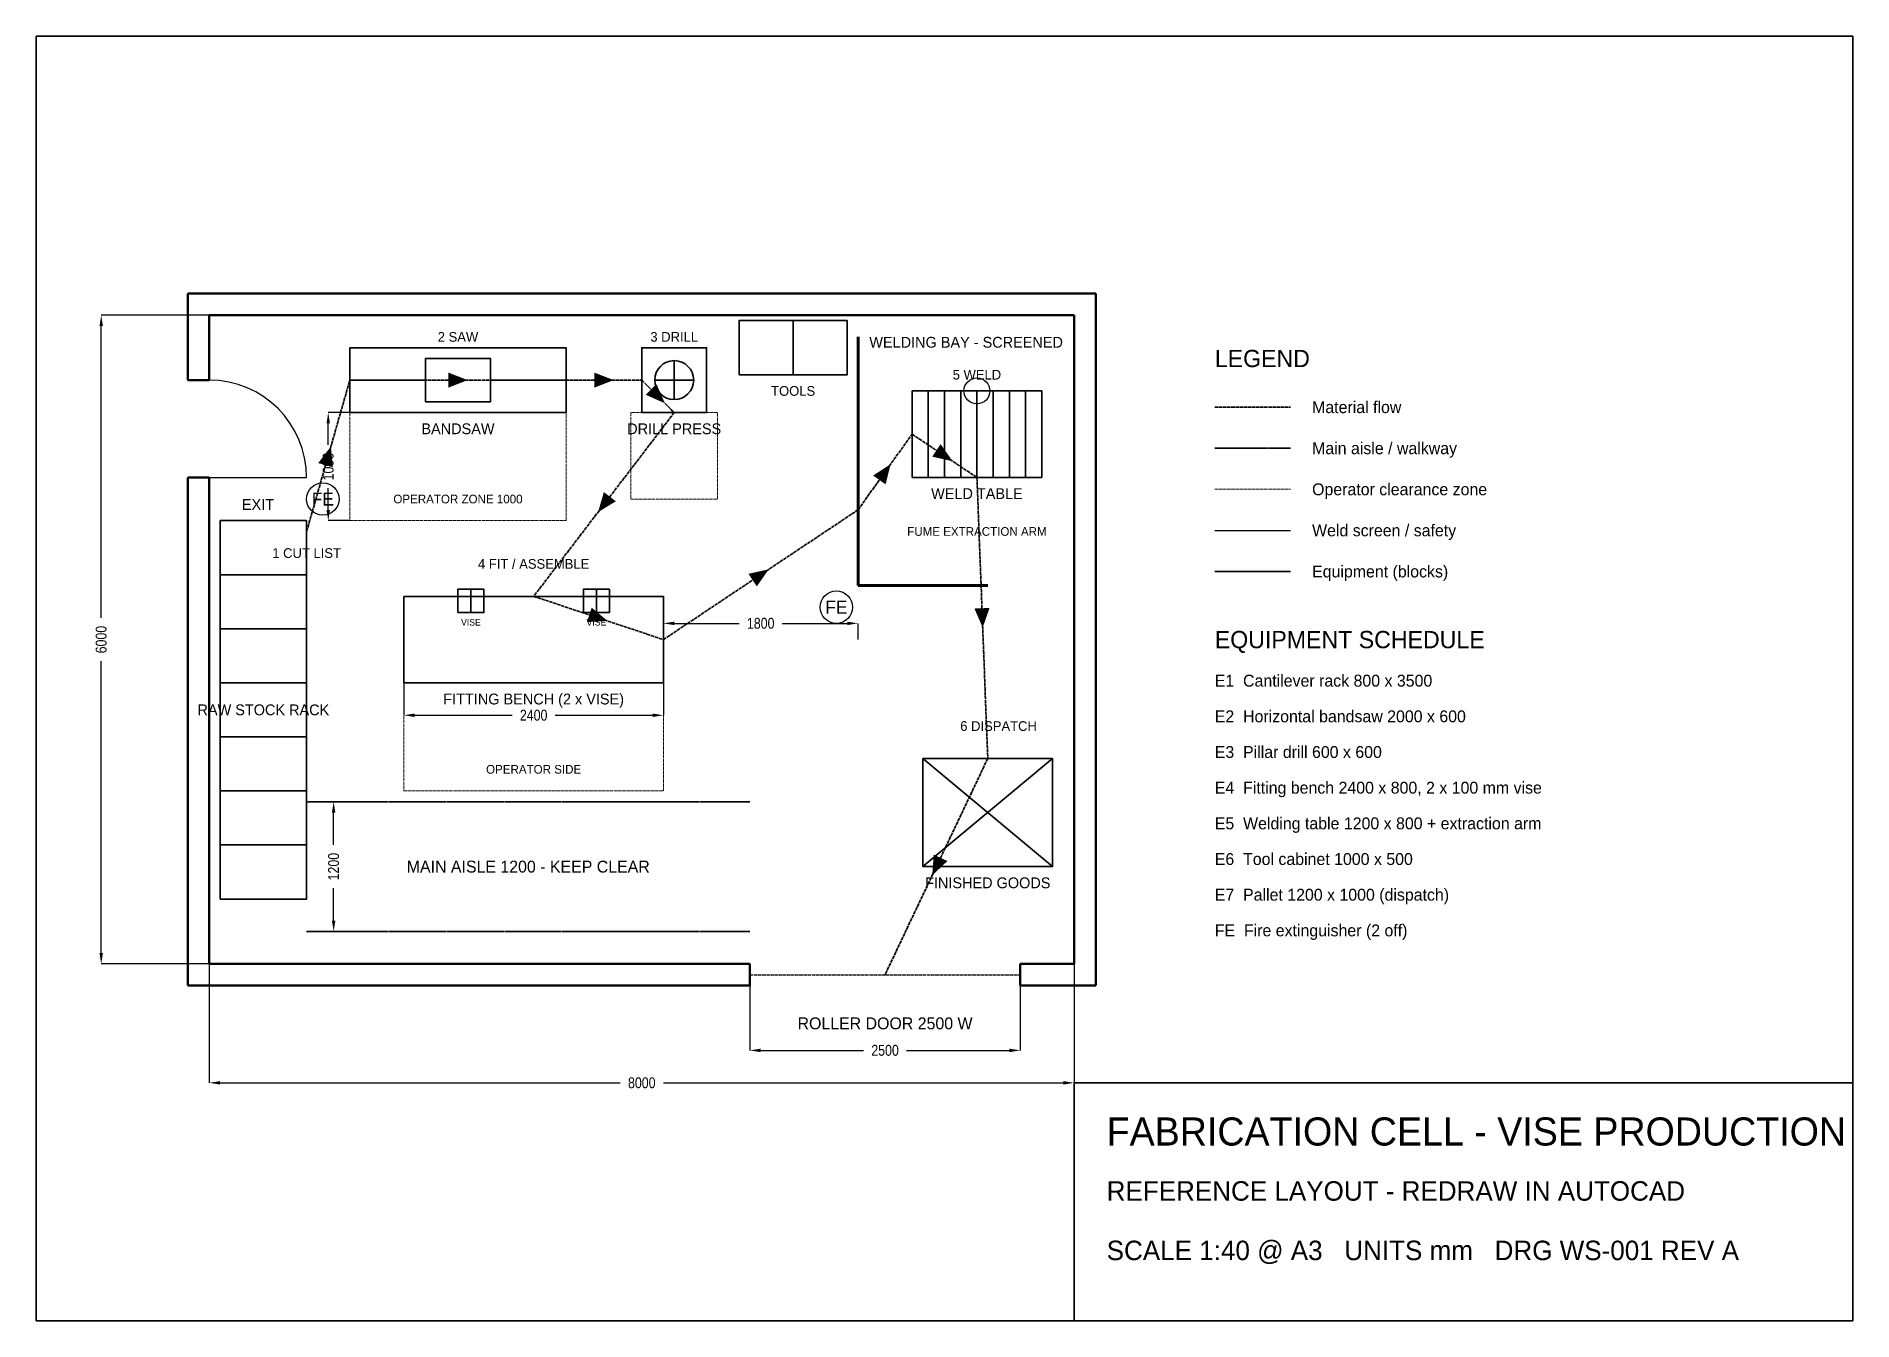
# Model space of a CAD drawing. Header units: millimetres. Extents: x -1600 to 15200, y -3300 to 8580.
import ezdxf
from ezdxf.enums import TextEntityAlignment as Align

# ---------------------------------------------------------------- set-up
doc = ezdxf.new("R2010")
doc.units = ezdxf.units.MM
doc.header["$LTSCALE"] = 25
doc.linetypes.add('DASHED', pattern=[1.524, 1.27, -0.254])
doc.linetypes.add('DASHED2', pattern=[0.762, 0.635, -0.127])
for name, color, linetype, lineweight in [('A-DIMS', 8, 'Continuous', 18), ('A-DOOR', 3, 'Continuous', 25), ('A-TEXT', 7, 'Continuous', 18), ('A-TITLE', 7, 'Continuous', 35), ('A-WALL', 7, 'Continuous', 50), ('M-BENCH', 6, 'Continuous', 35), ('M-EQPT', 4, 'Continuous', 35), ('P-AISLE', 30, 'DASHED2', 35), ('P-FLOW', 5, 'DASHED', 35), ('S-CLEAR', 1, 'DASHED', 18), ('S-SAFETY', 1, 'Continuous', 25)]:
    doc.layers.add(name, color=color, linetype=linetype, lineweight=lineweight)
doc.styles.add('OpenSansCondensed-Light', font='OpenSansCondensed-Light.ttf')
doc.dimstyles.get("Standard").update_dxf_attribs({"dimtxt": 2.5, "dimasz": 2.5, "dimexe": 1.25, "dimexo": 0.625, "dimtad": 1, "dimcen": 2.5, "dimazin": 3, "dimtfac": 1, "dimtmove": 0, "dimatfit": 3})

# ---------------------------------------------------------------- blocks, each defined once
blk = doc.blocks.new('RACK_CANTILEVER')
for p, q in [((0, 3000), (800, 3000)), ((0, 2500), (800, 2500)), ((0, 2000), (800, 2000)), ((0, 1500), (800, 1500)), ((0, 1000), (800, 1000)), ((0, 500), (800, 500))]:
    blk.add_line(p, q)
blk.add_lwpolyline([(0, 0), (800, 0), (800, 3500), (0, 3500)], close=True)
blk = doc.blocks.new('BANDSAW')
for p, q in [((0, 300), (700, 300)), ((1300, 300), (2000, 300))]:
    blk.add_line(p, q)
for points in [[(0, 0), (2000, 0), (2000, 600), (0, 600)], [(700, 100), (1300, 100), (1300, 500), (700, 500)]]:
    blk.add_lwpolyline(points, close=True)
blk = doc.blocks.new('DRILL_PRESS')
for p, q in [((300, 120), (300, 480)), ((120, 300), (480, 300))]:
    blk.add_line(p, q)
blk.add_lwpolyline([(0, 0), (600, 0), (600, 600), (0, 600)], close=True)
blk.add_circle((300, 300), 180)
blk = doc.blocks.new('TOOL_CABINET')
blk.add_line((500, 0), (500, 500))
blk.add_lwpolyline([(0, 0), (1000, 0), (1000, 500), (0, 500)], close=True)
blk = doc.blocks.new('BENCH_2400_VISE')
for p, q in [((620, 650), (620, 866)), ((1780, 650), (1780, 866))]:
    blk.add_line(p, q)
for points in [[(500, 650), (740, 650), (740, 866), (500, 866)], [(1660, 650), (1900, 650), (1900, 866), (1660, 866)], [(0, 0), (2400, 0), (2400, 800), (0, 800)]]:
    blk.add_lwpolyline(points, close=True)
for p in [(620, 560), (1780, 560)]:
    blk.add_text('VISE', height=60).set_placement(p, align=Align.MIDDLE_CENTER)
blk = doc.blocks.new('WELD_TABLE')
for p, q in [((150, 0), (150, 800)), ((300, 0), (300, 800)), ((450, 0), (450, 800)), ((600, 0), (600, 800)), ((750, 0), (750, 800)), ((900, 0), (900, 800)), ((1050, 0), (1050, 800))]:
    blk.add_line(p, q)
blk.add_lwpolyline([(0, 0), (1200, 0), (1200, 800), (0, 800)], close=True)
blk = doc.blocks.new('PALLET_1200')
for p, q in [((0, 0), (1200, 1000)), ((0, 1000), (1200, 0))]:
    blk.add_line(p, q)
blk.add_lwpolyline([(0, 0), (1200, 0), (1200, 1000), (0, 1000)], close=True)
blk = doc.blocks.new('FIRE_EXT')
blk.add_circle((0, 0), 150)
blk.add_text('FE', height=120).set_placement((0, 0), align=Align.MIDDLE_CENTER)
blk = doc.blocks.new('_CLOSEDFILLED')
at = {"color": 0, "linetype": 'BYBLOCK'}
blk.add_solid([(-1, 0.16), (0, 0), (-1, -0.16)], dxfattribs=at)
blk = doc.blocks.new('*D1')
for p, q in [((0, 0), (0, -1100)), ((8000, 0), (8000, -1100)), ((100, -1100), (3800, -1100)), ((4200, -1100), (7900, -1100))]:
    blk.add_line(p, q)
at = {"layer": 'Defpoints'}
for p in [(0, 0), (8000, 0), (0, -1100)]:
    blk.add_point(p, dxfattribs=at)
at = {"layer": 'A-DIMS', "xscale": 100, "yscale": 100, "rotation": 180}
blk.add_blockref('_CLOSEDFILLED', (0, -1100), dxfattribs=at)
at = {"layer": 'A-DIMS', "xscale": 100, "yscale": 100}
blk.add_blockref('_CLOSEDFILLED', (8000, -1100), dxfattribs=at)
at = {"layer": 'A-DIMS', "insert": (4000, -1100), "char_height": 100, "attachment_point": 5, "style": 'OpenSansCondensed-Light'}
blk.add_mtext('8000', dxfattribs=at)
blk = doc.blocks.new('*D2')
for p, q in [((0, 6000), (-1000, 6000)), ((-1000, 3200), (-1000, 5900)), ((-1000, 100), (-1000, 2800)), ((0, 0), (-1000, 0))]:
    blk.add_line(p, q)
at = {"layer": 'Defpoints'}
for p in [(0, 6000), (-1000, 0), (0, 0)]:
    blk.add_point(p, dxfattribs=at)
at = {"layer": 'A-DIMS', "xscale": 100, "yscale": 100}
for p, rotation in [((-1000, 6000), 90), ((-1000, 0), 270)]:
    blk.add_blockref('_CLOSEDFILLED', p, dxfattribs=dict(at, rotation=rotation))
at = {"layer": 'A-DIMS', "insert": (-1000, 3000), "char_height": 100, "attachment_point": 5, "rotation": 90, "style": 'OpenSansCondensed-Light'}
blk.add_mtext('6000', dxfattribs=at)
blk = doc.blocks.new('*D3')
for p, q in [((5000, 0), (5000, -800)), ((7500, 0), (7500, -800)), ((5100, -800), (6050, -800)), ((6450, -800), (7400, -800))]:
    blk.add_line(p, q)
at = {"layer": 'Defpoints'}
for p in [(5000, 0), (7500, 0), (5000, -800)]:
    blk.add_point(p, dxfattribs=at)
at = {"layer": 'A-DIMS', "xscale": 100, "yscale": 100, "rotation": 180}
blk.add_blockref('_CLOSEDFILLED', (5000, -800), dxfattribs=at)
at = {"layer": 'A-DIMS', "xscale": 100, "yscale": 100}
blk.add_blockref('_CLOSEDFILLED', (7500, -800), dxfattribs=at)
at = {"layer": 'A-DIMS', "insert": (6250, -800), "char_height": 100, "attachment_point": 5, "style": 'OpenSansCondensed-Light'}
blk.add_mtext('2500', dxfattribs=at)
blk = doc.blocks.new('*D4')
for p, q in [((900, 1500), (1150, 1500)), ((1150, 1100), (1150, 1400)), ((1150, 400), (1150, 700)), ((900, 300), (1150, 300))]:
    blk.add_line(p, q)
at = {"layer": 'Defpoints'}
for p in [(900, 1500), (900, 300), (1150, 300)]:
    blk.add_point(p, dxfattribs=at)
at = {"layer": 'A-DIMS', "xscale": 100, "yscale": 100}
for p, rotation in [((1150, 1500), 90), ((1150, 300), 270)]:
    blk.add_blockref('_CLOSEDFILLED', p, dxfattribs=dict(at, rotation=rotation))
at = {"layer": 'A-DIMS', "insert": (1150, 900), "char_height": 100, "attachment_point": 5, "rotation": 90, "style": 'OpenSansCondensed-Light'}
blk.add_mtext('1200', dxfattribs=at)
blk = doc.blocks.new('*D5')
for p, q in [((1800, 2600), (1800, 2300)), ((4200, 2600), (4200, 2300)), ((1900, 2300), (2800, 2300)), ((3200, 2300), (4100, 2300))]:
    blk.add_line(p, q)
at = {"layer": 'Defpoints'}
for p in [(1800, 2600), (4200, 2600), (1800, 2300)]:
    blk.add_point(p, dxfattribs=at)
at = {"layer": 'A-DIMS', "xscale": 100, "yscale": 100, "rotation": 180}
blk.add_blockref('_CLOSEDFILLED', (1800, 2300), dxfattribs=at)
at = {"layer": 'A-DIMS', "xscale": 100, "yscale": 100}
blk.add_blockref('_CLOSEDFILLED', (4200, 2300), dxfattribs=at)
at = {"layer": 'A-DIMS', "insert": (3000, 2300), "char_height": 100, "attachment_point": 5, "style": 'OpenSansCondensed-Light'}
blk.add_mtext('2400', dxfattribs=at)
blk = doc.blocks.new('*D6')
for p, q in [((1300, 5100), (1100, 5100)), ((1100, 4800), (1100, 5000)), ((1100, 4200), (1100, 4400)), ((1300, 4100), (1100, 4100))]:
    blk.add_line(p, q)
at = {"layer": 'Defpoints'}
for p in [(1300, 5100), (1100, 4100), (1300, 4100)]:
    blk.add_point(p, dxfattribs=at)
at = {"layer": 'A-DIMS', "xscale": 100, "yscale": 100}
for p, rotation in [((1100, 5100), 90), ((1100, 4100), 270)]:
    blk.add_blockref('_CLOSEDFILLED', p, dxfattribs=dict(at, rotation=rotation))
at = {"layer": 'A-DIMS', "insert": (1100, 4600), "char_height": 100, "attachment_point": 5, "rotation": 90, "style": 'OpenSansCondensed-Light'}
blk.add_mtext('1000', dxfattribs=at)
blk = doc.blocks.new('*D7')
for p, q in [((4200, 3000), (4200, 3150)), ((4300, 3150), (4900, 3150)), ((5300, 3150), (5900, 3150)), ((6000, 3000), (6000, 3150))]:
    blk.add_line(p, q)
at = {"layer": 'Defpoints'}
for p in [(4200, 3150), (4200, 3000), (6000, 3000)]:
    blk.add_point(p, dxfattribs=at)
at = {"layer": 'A-DIMS', "xscale": 100, "yscale": 100, "rotation": 180}
blk.add_blockref('_CLOSEDFILLED', (4200, 3150), dxfattribs=at)
at = {"layer": 'A-DIMS', "xscale": 100, "yscale": 100}
blk.add_blockref('_CLOSEDFILLED', (6000, 3150), dxfattribs=at)
at = {"layer": 'A-DIMS', "insert": (5100, 3150), "char_height": 100, "attachment_point": 5, "style": 'OpenSansCondensed-Light'}
blk.add_mtext('1800', dxfattribs=at)

msp = doc.modelspace()

# ---------------------------------------------------------------- linework, layer by layer
at = {"layer": 'A-DOOR'}
msp.add_line((0, 4500), (900, 4500), dxfattribs=at)
at = {"layer": 'A-DOOR', "linetype": 'DASHED'}
msp.add_line((5000, -100), (7500, -100), dxfattribs=at)
at = {"layer": 'A-DOOR'}
msp.add_arc((0, 4500), 900, 0, 90, dxfattribs=at)
at = {"layer": 'A-TITLE'}
for points in [[(-1600, -3300), (15200, -3300), (15200, 8580), (-1600, 8580)], [(8000, -3300), (15200, -3300), (15200, -1100), (8000, -1100)]]:
    msp.add_lwpolyline(points, close=True, dxfattribs=at)
at = {"layer": 'A-WALL'}
for p, q in [((8200, 6200), (-200, 6200)), ((-200, 6200), (-200, 5400)), ((8200, -200), (8200, 6200)), ((8000, 6000), (0, 6000)), ((0, 6000), (0, 5400)), ((8000, 0), (8000, 6000)), ((-200, 5400), (0, 5400)), ((-200, 4500), (-200, -200)), ((-200, 4500), (0, 4500)), ((0, 4500), (0, 0)), ((0, 0), (5000, 0)), ((5000, -200), (5000, 0)), ((7500, 0), (8000, 0)), ((7500, -200), (7500, 0)), ((-200, -200), (5000, -200)), ((7500, -200), (8200, -200))]:
    msp.add_line(p, q, dxfattribs=at)
at = {"layer": 'M-EQPT'}
msp.add_line((9300, 3630), (10000, 3630), dxfattribs=at)
at = {"layer": 'P-AISLE'}
for p, q in [((9300, 4770), (10000, 4770)), ((900, 1500), (5000, 1500)), ((900, 300), (5000, 300))]:
    msp.add_line(p, q, dxfattribs=at)
at = {"layer": 'P-FLOW'}
msp.add_line((9300, 5150), (10000, 5150), dxfattribs=at)
msp.add_lwpolyline([(900, 4000), (1300, 5400), (3300, 5400), (4000, 5400), (4300, 5100), (3000, 3400), (4200, 3000), (6000, 4200), (6500, 4900), (7100, 4500), (7200, 1900), (6250, -100)], dxfattribs=at)
for points in [[(2390, 5400), (2210, 5470), (2210, 5330)], [(3740, 5400), (3560, 5470), (3560, 5330)], [(4213.6, 5186.4), (4135.9, 5363.1), (4036.9, 5264.1)], [(1124.7, 4786.5), (1008, 4632.7), (1142.6, 4594.2)], [(6874.9, 4650.1), (6763.9, 4808.2), (6686.3, 4691.7)], [(6302.3, 4623.2), (6140.7, 4517.5), (6254.6, 4436.1)], [(3595.3, 4178.5), (3760.3, 4279), (3649.1, 4364)], [(5174.9, 3649.9), (4986.3, 3608.3), (5063.9, 3491.8)], [(3685.4, 3171.5), (3536.8, 3294.9), (3492.5, 3162.1)], [(7153.5, 3110.1), (7216.5, 3292.6), (7076.6, 3287.2)], [(6686.4, 818.7), (6826.8, 951.3), (6700.4, 1011.3)]]:
    msp.add_solid(points, dxfattribs=at)
at = {"layer": 'S-CLEAR'}
msp.add_line((9300, 4390), (10000, 4390), dxfattribs=at)
for points in [[(1300, 4100), (3300, 4100), (3300, 5100), (1300, 5100)], [(3900, 4300), (4700, 4300), (4700, 5100), (3900, 5100)], [(1800, 1600), (4200, 1600), (4200, 2600), (1800, 2600)]]:
    msp.add_lwpolyline(points, close=True, dxfattribs=at)
at = {"layer": 'S-SAFETY', "lineweight": 70}
for q in [(6000, 5800), (7200, 3500)]:
    msp.add_line((6000, 3500), q, dxfattribs=at)
at = {"layer": 'S-SAFETY'}
msp.add_line((9300, 4010), (10000, 4010), dxfattribs=at)
msp.add_circle((7100, 5300), 120, dxfattribs=at)

# ---------------------------------------------------------------- block references
at = {"layer": 'M-BENCH'}
msp.add_blockref('BENCH_2400_VISE', (1800, 2600), dxfattribs=at)
at = {"layer": 'M-EQPT'}
for name, p in [('TOOL_CABINET', (4900, 5450)), ('BANDSAW', (1300, 5100)), ('DRILL_PRESS', (4000, 5100)), ('WELD_TABLE', (6500, 4500)), ('RACK_CANTILEVER', (100, 600)), ('PALLET_1200', (6600, 900))]:
    msp.add_blockref(name, p, dxfattribs=at)
at = {"layer": 'S-SAFETY'}
for p in [(1050, 4300), (5800, 3300)]:
    msp.add_blockref('FIRE_EXT', p, dxfattribs=at)

# ---------------------------------------------------------------- texts
at = {"layer": 'A-DOOR'}
for s, height, p in [('EXIT', 100, (450, 4250)), ('ROLLER DOOR 2500 W', 110, (6250, -550))]:
    msp.add_text(s, height=height, dxfattribs=at).set_placement(p, align=Align.MIDDLE_CENTER)
at = {"layer": 'A-TEXT'}
for s, height, p in [('LEGEND', 160, (9300, 5600)), ('Material flow', 110, (10200, 5150)), ('Main aisle / walkway', 110, (10200, 4770)), ('Operator clearance zone', 110, (10200, 4390)), ('Weld screen / safety', 110, (10200, 4010)), ('Equipment (blocks)', 110, (10200, 3630)), ('EQUIPMENT SCHEDULE', 160, (9300, 3000)), ('E1  Cantilever rack 800 x 3500', 110, (9300, 2620)), ('E2  Horizontal bandsaw 2000 x 600', 110, (9300, 2290)), ('E3  Pillar drill 600 x 600', 110, (9300, 1960)), ('E4  Fitting bench 2400 x 800, 2 x 100 mm vise', 110, (9300, 1630)), ('E5  Welding table 1200 x 800 + extraction arm', 110, (9300, 1300)), ('E6  Tool cabinet 1000 x 500', 110, (9300, 970)), ('E7  Pallet 1200 x 1000 (dispatch)', 110, (9300, 640)), ('FE  Fire extinguisher (2 off)', 110, (9300, 310))]:
    msp.add_text(s, height=height, dxfattribs=at).set_placement(p, align=Align.MIDDLE_LEFT)
for s, height, p in [('TOOLS', 90, (5400, 5300)), ('BANDSAW', 100, (2300, 4950)), ('DRILL PRESS', 100, (4300, 4950)), ('WELD TABLE', 100, (7100, 4350)), ('RAW STOCK RACK', 100, (500, 2350)), ('FITTING BENCH (2 x VISE)', 100, (3000, 2450)), ('FINISHED GOODS', 100, (7200, 750))]:
    msp.add_text(s, height=height, dxfattribs=at).set_placement(p, align=Align.MIDDLE_CENTER)
at = {"layer": 'A-TITLE'}
for s, height, p in [('FABRICATION CELL - VISE PRODUCTION', 260, (8300, -1550)), ('REFERENCE LAYOUT - REDRAW IN AUTOCAD', 180, (8300, -2100)), ('SCALE 1:40 @ A3   UNITS mm   DRG WS-001 REV A', 180, (8300, -2650))]:
    msp.add_text(s, height=height, dxfattribs=at).set_placement(p, align=Align.MIDDLE_LEFT)
at = {"layer": 'P-AISLE'}
msp.add_text('MAIN AISLE 1200 - KEEP CLEAR', height=110, dxfattribs=at).set_placement((2950, 900), align=Align.MIDDLE_CENTER)
at = {"layer": 'P-FLOW'}
for s, p in [('2 SAW', (2300, 5800)), ('3 DRILL', (4300, 5800)), ('5 WELD', (7100, 5450)), ('1 CUT LIST', (900, 3800)), ('4 FIT / ASSEMBLE', (3000, 3700)), ('6 DISPATCH', (7300, 2200))]:
    msp.add_text(s, height=90, dxfattribs=at).set_placement(p, align=Align.MIDDLE_CENTER)
at = {"layer": 'S-CLEAR'}
for s, p in [('OPERATOR ZONE 1000', (2300, 4300)), ('OPERATOR SIDE', (3000, 1800))]:
    msp.add_text(s, height=80, dxfattribs=at).set_placement(p, align=Align.MIDDLE_CENTER)
at = {"layer": 'S-SAFETY'}
for s, height, p in [('WELDING BAY - SCREENED', 100, (7000, 5750)), ('FUME EXTRACTION ARM', 80, (7100, 4000))]:
    msp.add_text(s, height=height, dxfattribs=at).set_placement(p, align=Align.MIDDLE_CENTER)

# ---------------------------------------------------------------- dimensions: what is measured, and where the dimension line sits
at = {"layer": 'A-DIMS'}
for base, p1, p2, picture, middle in [((-1000, 0), (0, 0), (0, 6000), '*D2', (-1000, 3000)), ((1100, 4100), (1300, 4100), (1300, 5100), '*D6', (1100, 4600)), ((1150, 300), (900, 300), (900, 1500), '*D4', (1150, 900))]:
    dim = msp.add_linear_dim(base=base, p1=p1, p2=p2, angle=90, dimstyle='Standard', override={"dimscale": 40, "dimtxt": 2.5, "dimasz": 2.5, "dimdec": 0}, dxfattribs=at)
    dim.commit()
    dim.dimension.update_dxf_attribs({"geometry": picture, "text_midpoint": middle})
for base, p1, p2, picture, middle in [((4200, 3150), (4200, 3000), (6000, 3000), '*D7', (5100, 3150)), ((1800, 2300), (1800, 2600), (4200, 2600), '*D5', (3000, 2300)), ((0, -1100), (0, 0), (8000, 0), '*D1', (4000, -1100)), ((5000, -800), (5000, 0), (7500, 0), '*D3', (6250, -800))]:
    dim = msp.add_linear_dim(base=base, p1=p1, p2=p2, dimstyle='Standard', override={"dimscale": 40, "dimtxt": 2.5, "dimasz": 2.5, "dimdec": 0}, dxfattribs=at)
    dim.commit()
    dim.dimension.update_dxf_attribs({"geometry": picture, "text_midpoint": middle})

doc.saveas('drawing.dxf')
